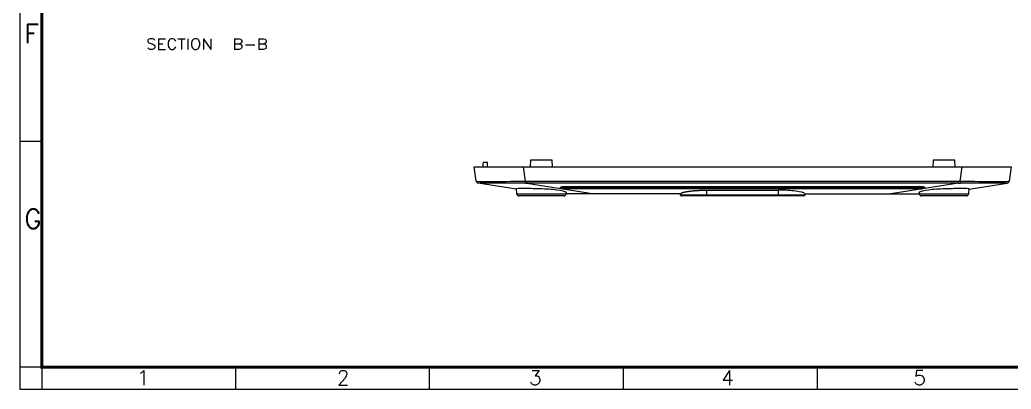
# Model space of a CAD drawing. Header units: millimetres. Extents: x 5293 to 5736, y -198 to 141.
# Drawn here: x 5292.8 to 5514.5, y -198 to -115.4 of the extents above; entities that cross this region are included whole.
import ezdxf

# ---------------------------------------------------------------- set-up
doc = ezdxf.new("R2010")
doc.units = ezdxf.units.MM
doc.header["$LTSCALE"] = 0.5
doc.layers.add('112', color=7, linetype='Continuous', true_color=0xffffff)
doc.layers.add('A1_KUANG', color=7, linetype='Continuous')
doc.layers.add('A4_KUANG', color=7, linetype='Continuous')
doc.styles.add('blockfont', font='simplex.shx', dxfattribs={"bigfont": 'bigfont'})
doc.styles.get("Standard").update_dxf_attribs({"font": 'txt', "bigfont": 'gbcbig.shx'})

# ---------------------------------------------------------------- blocks, each defined once
blk = doc.blocks.new('A$C3291225B')
at = {"layer": 'A4_KUANG'}
for p, q in [((2.87, 194.15), (2.87, 0)), ((2.87, 32.25), (0, 32.25)), ((2.87, 2.87), (0, 2.87)), ((2.87, 2.87), (258, 2.87)), ((28.09, 0), (28.09, 2.87)), ((53.32, 0), (53.32, 2.87)), ((78.54, 0), (78.54, 2.87)), ((103.77, 0), (103.77, 2.87))]:
    blk.add_line(p, q, dxfattribs=at)
at = {"layer": 'A4_KUANG', "color": 8}
blk.add_lwpolyline([(258, 0), (258, 197.01), (0, 197.01), (0, 0)], close=True, dxfattribs=at)
at = {"layer": 'A4_KUANG', "const_width": 0.4}
blk.add_lwpolyline([(2.87, 2.87), (2.87, 194.15), (255.13, 194.15), (255.14, 2.87), (2.87, 2.87)], dxfattribs=at)
at = {"layer": 'A4_KUANG'}
for s, height, p in [('F', 2.48, (0.59, 45.04)), ('G', 2.48, (0.59, 20.93)), ('1', 1.91, (15.22, 0.54)), ('2', 1.91, (41.25, 0.54)), ('3', 1.91, (66.25, 0.54)), ('4', 1.91, (91.25, 0.54)), ('5', 1.91, (116.25, 0.54))]:
    blk.add_text(s, height=height, dxfattribs=at).set_placement(p)

msp = doc.modelspace()

# ---------------------------------------------------------------- linework, layer by layer
at = {"layer": '112', "color": 7}
for p, q in [((5394.89, -151.462), (5394.441, -148.268)), ((5394.441, -148.268), (5405.334, -148.268)), ((5396.441, -147.268), (5396.341, -147.568)), ((5396.341, -147.568), (5396.341, -148.268)), ((5397.365, -147.268), (5396.441, -147.268)), ((5397.417, -148.268), (5397.365, -147.268)), ((5405.334, -148.268), (5503.548, -148.268)), ((5405.334, -148.268), (5405.783, -151.462)), ((5407.02, -146.768), (5406.941, -148.268)), ((5411.862, -146.768), (5407.02, -146.768)), ((5411.941, -148.268), (5411.862, -146.768)), ((5412.777, -148.268), (5412.777, -148.267)), ((5496.105, -148.267), (5496.105, -148.268)), ((5497.02, -146.768), (5496.941, -148.268)), ((5501.862, -146.768), (5497.02, -146.768)), ((5501.941, -148.268), (5501.862, -146.768)), ((5503.099, -151.462), (5503.548, -148.268)), ((5503.548, -148.268), (5514.441, -148.268)), ((5514.441, -148.268), (5513.992, -151.462)), ((5403.833, -153.227), (5395.307, -151.887)), ((5406.182, -151.887), (5406.182, -151.462)), ((5406.182, -151.462), (5502.7, -151.462)), ((5502.7, -151.887), (5406.182, -151.887)), ((5406.182, -151.887), (5421.325, -154.268)), ((5413.699, -152.966), (5413.706, -152.88)), ((5414.927, -152.894), (5414.927, -153.164)), ((5414.927, -152.894), (5493.955, -152.894)), ((5414.968, -152.691), (5414.968, -152.687)), ((5414.968, -152.687), (5493.913, -152.687)), ((5414.968, -152.691), (5493.913, -152.691)), ((5502.7, -151.887), (5487.557, -154.268)), ((5493.913, -152.691), (5493.913, -152.687)), ((5493.955, -152.894), (5493.937, -152.687)), ((5493.955, -152.894), (5493.955, -153.164)), ((5495.176, -152.88), (5495.183, -152.966)), ((5502.7, -151.887), (5502.7, -151.462)), ((5505.049, -153.227), (5513.575, -151.887)), ((5403.827, -153.135), (5403.908, -154.303)), ((5403.908, -154.303), (5414.973, -154.303)), ((5414.475, -154.768), (5404.407, -154.768)), ((5493.955, -153.164), (5414.927, -153.164)), ((5414.973, -154.303), (5414.994, -154.006)), ((5421.325, -154.268), (5414.976, -154.268)), ((5440.523, -154.268), (5421.325, -154.268)), ((5440.441, -154.268), (5440.485, -154.52)), ((5440.567, -154.52), (5440.485, -154.52)), ((5440.781, -154.768), (5440.858, -154.768)), ((5446.441, -153.48), (5462.441, -153.48)), ((5446.441, -154.52), (5446.441, -153.48)), ((5446.441, -154.52), (5462.441, -154.52)), ((5446.441, -154.52), (5446.441, -154.768)), ((5462.441, -154.768), (5446.441, -154.768)), ((5462.441, -154.52), (5462.441, -153.48)), ((5462.441, -154.768), (5462.441, -154.52)), ((5468.101, -154.768), (5468.024, -154.768)), ((5468.396, -154.52), (5468.315, -154.52)), ((5468.359, -154.268), (5487.557, -154.268)), ((5468.396, -154.52), (5468.441, -154.268)), ((5487.557, -154.268), (5493.906, -154.268)), ((5493.888, -154.006), (5493.908, -154.303)), ((5493.908, -154.303), (5504.973, -154.303)), ((5504.475, -154.768), (5494.407, -154.768)), ((5504.973, -154.303), (5505.056, -153.126))]:
    msp.add_line(p, q, dxfattribs=at)
at = {"layer": '112', "color": 7, "extrusion": (0, 0, -1)}
for centre, start, end in [((-5395.385, -151.393), 278.93731, 352), ((-5513.497, -151.393), 188, 261.06269)]:
    msp.add_arc(centre, 0.5, start, end, dxfattribs=at)
at = {"layer": '112', "color": 7}
for centre, radius, start, end in [((5404.407, -154.268), 0.5, 184, 270), ((5414.475, -154.268), 0.5, 270, 356), ((5440.781, -154.468), 0.3, 190, 270), ((5468.101, -154.468), 0.3, 270, 350), ((5494.407, -154.268), 0.5, 184, 270), ((5504.475, -154.268), 0.5, 270, 356)]:
    msp.add_arc(centre, radius, start, end, dxfattribs=at)
for centre, major_axis, ratio, start_param, end_param in [((5395.385, -151.392), (0.495, 0.07), 0.9999954, 3.1415914, 4.41965), ((5385.271, -79.428), (-10.037, 72.459), 0.0045987, 3.1402022, 3.1442876), ((5405.783, -151.392), (-0.002, -0.5), 0.0004225, 0.1531119, 1.4311706), ((5385.269, -79.431), (-98.407, 28.363), 0.6775241, 1.969684, 1.9737695), ((5385.274, -79.517), (-98.08, 28.171), 0.6749646, 1.9690446, 1.9731306), ((5413.699, -152.669), (-0.299, 0.026), 0.9877677, 1.6570006, 3.1415927), ((5414.961, -152.882), (1.255, 0.001), 0.1551275, 1.564673, 3.1278731), ((5413.706, -152.584), (-0.299, 0.026), 0.9877677, 1.6570006, 2.6632748), ((5414.954, -152.668), (0.956, 0.034), 0.2354319, 3.1124834, 4.6756836), ((5493.921, -152.882), (-1.255, 0.001), 0.1551275, 3.1553122, 4.7185123), ((5493.928, -152.668), (-0.956, 0.034), 0.2354319, 1.6075018, 3.1707019), ((5495.183, -152.669), (-0.299, -0.026), 0.9877677, 0, 1.484592), ((5495.176, -152.584), (-0.299, -0.026), 0.9877677, 0.7584645, 1.484592), ((5523.601, -79.541), (98.065, 28.152), 0.6748864, 4.3102138, 4.3143005), ((5523.614, -79.427), (98.409, 28.367), 0.6775381, 4.3093868, 4.3134722), ((5503.099, -151.392), (0.002, -0.5), 0.0004225, 4.8520147, 6.1300734), ((5513.497, -151.392), (-0.495, 0.07), 0.9999954, 1.8635353, 3.1415939), ((5523.61, -79.432), (10.036, 72.455), 0.0045988, 3.1388976, 3.1429832), ((5414.954, -152.964), (1.255, 0.004), 0.1593856, 3.1270831, 4.6902832), ((5493.928, -152.964), (-1.255, 0.004), 0.1593856, 1.5929021, 3.1561022)]:
    msp.add_ellipse(centre, major_axis=major_axis, ratio=ratio, start_param=start_param, end_param=end_param, dxfattribs=at)
for points, degree, knots in [([(5394.89, -151.462), (5394.891, -151.471), (5396.074, -151.543), (5400.086, -151.542), (5402.906, -151.471), (5405.783, -151.462)], 3, [0, 0, 0, 0, 0.5, 0.5, 1, 1, 1, 1]), ([(5405.781, -151.886), (5403.019, -151.879), (5400.314, -151.942), (5396.461, -151.942), (5395.317, -151.879), (5395.309, -151.886)], 3, [0, 0, 0, 0, 0.5, 0.5, 1, 1, 1, 1]), ([(5494.671, -152.735), (5494.734, -152.742), (5494.855, -152.758), (5494.958, -152.785), (5494.981, -152.795), (5494.985, -152.797), (5494.988, -152.8)], 3, [0, 0, 0, 0, 0.3342683, 0.749492, 0.9975244, 1, 1, 1, 1]), ([(5503.099, -151.462), (5505.976, -151.471), (5508.798, -151.543), (5512.809, -151.542), (5513.991, -151.471), (5513.992, -151.462)], 3, [0, 0, 0, 0, 0.5, 0.5, 1, 1, 1, 1]), ([(5513.573, -151.886), (5513.565, -151.879), (5512.422, -151.942), (5508.57, -151.942), (5505.863, -151.879), (5503.101, -151.886)], 3, [0, 0, 0, 0, 0.5, 0.5, 1, 1, 1, 1]), ([(5403.827, -153.126), (5403.825, -153.121), (5403.828, -153.117), (5403.911, -153.068), (5404.499, -153.055), (5406.442, -153.055), (5407.755, -153.067), (5410.474, -153.16), (5411.853, -153.248), (5413.96, -153.522), (5414.69, -153.711), (5414.97, -153.926), (5414.995, -153.967), (5414.991, -154.006)], 3, [0, 0, 0, 0, 0.0190414, 0.0190414, 0.2501884, 0.2501884, 0.4813354, 0.4813354, 0.7124823, 0.7124823, 0.9436293, 0.9436293, 1, 1, 1, 1]), ([(5440.523, -154.268), (5440.699, -154.103), (5441.225, -153.957), (5441.751, -153.812), (5442.564, -153.704), (5443.376, -153.595), (5444.377, -153.538), (5445.375, -153.48), (5446.441, -153.48)], 2, [0, 0, 0, 0.25, 0.25, 0.5, 0.5, 0.75, 0.75, 1, 1, 1]), ([(5440.858, -154.768), (5440.823, -154.768), (5440.789, -154.762), (5440.724, -154.738), (5440.694, -154.72), (5440.642, -154.675), (5440.619, -154.648), (5440.585, -154.588), (5440.573, -154.555), (5440.567, -154.52)], 3, [0, 0, 0, 0, 0.25, 0.25, 0.5, 0.5, 0.75, 0.75, 1, 1, 1, 1]), ([(5440.567, -154.52), (5440.6, -154.52), (5440.641, -154.52), (5440.737, -154.52), (5440.792, -154.52), (5440.976, -154.52), (5441.126, -154.52), (5441.392, -154.52), (5441.487, -154.52), (5441.687, -154.52), (5441.793, -154.52), (5442.126, -154.52), (5442.37, -154.52), (5442.77, -154.52), (5442.909, -154.52), (5443.192, -154.52), (5443.338, -154.52), (5443.784, -154.52), (5444.096, -154.52), (5444.584, -154.52), (5444.749, -154.52), (5445.081, -154.52), (5445.248, -154.52), (5445.753, -154.52), (5446.094, -154.52), (5446.441, -154.52)], 3, [0, 0, 0, 0, 0.0625, 0.0625, 0.125, 0.125, 0.25, 0.25, 0.3125, 0.3125, 0.375, 0.375, 0.5, 0.5, 0.5625, 0.5625, 0.625, 0.625, 0.75, 0.75, 0.8125, 0.8125, 0.875, 0.875, 1, 1, 1, 1]), ([(5446.441, -154.768), (5445.122, -154.768), (5443.839, -154.768), (5441.809, -154.768), (5441.112, -154.768), (5440.858, -154.768)], 3, [0, 0, 0, 0, 0.5, 0.5, 1, 1, 1, 1]), ([(5468.359, -154.268), (5468.126, -154.05), (5467.39, -153.846), (5465.245, -153.561), (5463.848, -153.48), (5462.441, -153.48)], 3, [0, 0, 0, 0, 0.5, 0.5, 1, 1, 1, 1]), ([(5462.441, -154.52), (5462.462, -154.52), (5462.484, -154.52), (5462.527, -154.52), (5462.592, -154.52), (5462.743, -154.52), (5462.871, -154.52), (5463.127, -154.52), (5463.465, -154.52), (5463.799, -154.52), (5464.13, -154.52), (5464.295, -154.52), (5464.783, -154.52), (5465.094, -154.52), (5465.54, -154.52), (5465.685, -154.52), (5465.969, -154.52), (5466.107, -154.52), (5466.507, -154.52), (5466.751, -154.52), (5467.084, -154.52), (5467.19, -154.52), (5467.39, -154.52), (5467.486, -154.52), (5467.752, -154.52), (5467.904, -154.52), (5468.09, -154.52), (5468.145, -154.52), (5468.241, -154.52), (5468.282, -154.52), (5468.315, -154.52)], 3, [0, 0, 0, 0, 0.0078125, 0.0078125, 0.015625, 0.03125, 0.0625, 0.0625, 0.125, 0.1875, 0.1875, 0.25, 0.25, 0.375, 0.375, 0.4375, 0.4375, 0.5, 0.5, 0.625, 0.625, 0.6875, 0.6875, 0.75, 0.75, 0.875, 0.875, 0.9375, 0.9375, 1, 1, 1, 1]), ([(5468.024, -154.768), (5467.77, -154.768), (5467.07, -154.768), (5465.041, -154.768), (5463.759, -154.768), (5462.441, -154.768)], 3, [0, 0, 0, 0, 0.5, 0.5, 1, 1, 1, 1]), ([(5468.315, -154.52), (5468.309, -154.555), (5468.297, -154.588), (5468.262, -154.648), (5468.24, -154.675), (5468.187, -154.72), (5468.157, -154.738), (5468.093, -154.762), (5468.058, -154.768), (5468.024, -154.768)], 3, [0, 0, 0, 0, 0.25, 0.25, 0.5, 0.5, 0.75, 0.75, 1, 1, 1, 1]), ([(5493.89, -154.006), (5493.886, -153.967), (5493.911, -153.926), (5494.194, -153.71), (5494.929, -153.521), (5497.04, -153.247), (5498.427, -153.159), (5501.128, -153.067), (5502.458, -153.055), (5504.375, -153.055), (5504.97, -153.067), (5505.053, -153.117), (5505.057, -153.121), (5505.056, -153.126)], 3, [0, 0, 0, 0, 0.0565767, 0.0565767, 0.2877372, 0.2877372, 0.5188977, 0.5188977, 0.7500582, 0.7500582, 0.9812187, 0.9812187, 1, 1, 1, 1])]:
    msp.add_open_spline(points, degree=degree, knots=knots, dxfattribs=at)
for points, degree in [([(5413.897, -152.797), (5413.91, -152.792), (5413.922, -152.788)], 2), ([(5440.523, -154.268), (5440.538, -154.352), (5440.552, -154.436), (5440.567, -154.52)], 3), ([(5468.359, -154.268), (5468.344, -154.352), (5468.329, -154.436), (5468.315, -154.52)], 3)]:
    msp.add_open_spline(points, degree=degree, dxfattribs=at)

# ---------------------------------------------------------------- block references
at = {"layer": 'A1_KUANG', "color": 1, "lineweight": 0, "xscale": 1.718413414360839, "yscale": 1.718413414361066, "zscale": 1.718413414359811}
msp.add_blockref('A$C3291225B', (5292.837, -197.991), dxfattribs=at)

# ---------------------------------------------------------------- texts
at = {"layer": '112', "color": 7, "style": 'blockfont', "width": 1.141}
for s, height, p in [('SECTION ', 2.3813, (5321.075, -121.985)), ('B-B', 2.38, (5340.353, -121.985))]:
    msp.add_text(s, height=height, dxfattribs=at).set_placement(p)

doc.saveas('drawing.dxf')
